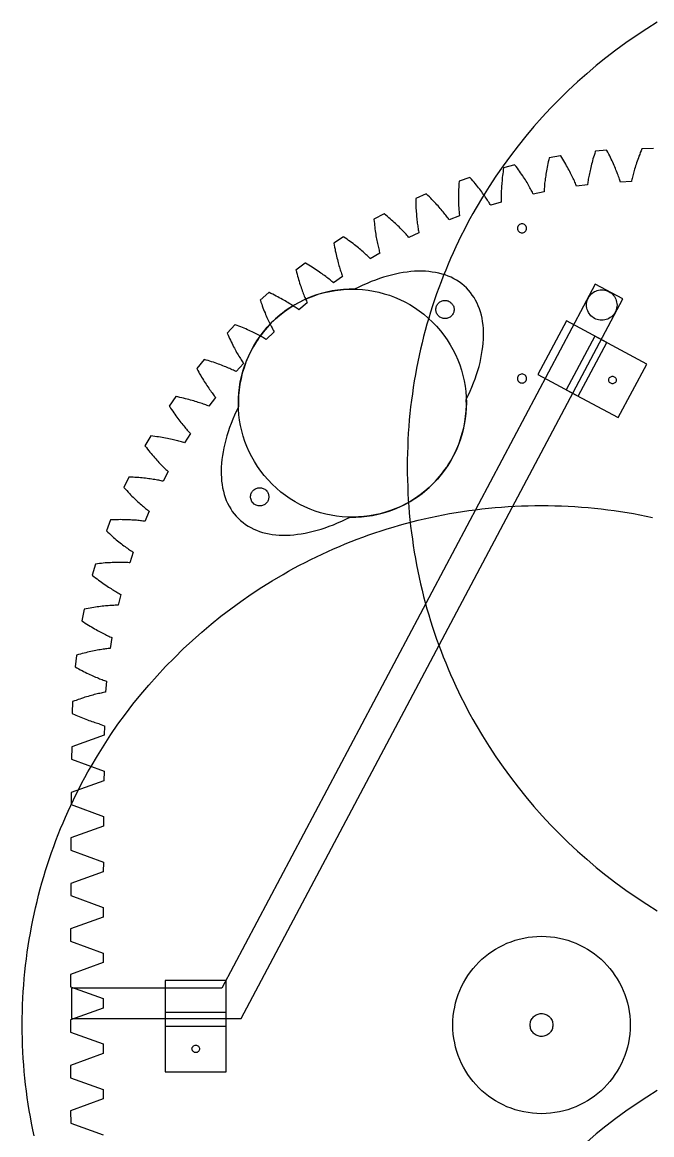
# Model space of a CAD drawing. Extents: x -0.5 to 13.6, y -1.6 to 19.1.
# Drawn here: x -0.45 to 5.76, y 7.43 to 18.4 of the extents above; entities that cross this region are included whole.
import ezdxf

# ---------------------------------------------------------------- set-up
doc = ezdxf.new("R2010")
doc.units = 0
doc.layers.add('Default Layer', color=1, linetype='CONTINUOUS')

msp = doc.modelspace()

# ---------------------------------------------------------------- linework, layer by layer
at = {"layer": 'Default Layer'}
for points in [[(5.817, 18.403), (5.713, 18.338), (5.61, 18.27), (5.508, 18.199), (5.409, 18.127), (5.311, 18.052), (5.215, 17.975), (5.121, 17.895), (5.029, 17.814), (4.939, 17.73), (4.851, 17.644), (4.765, 17.556), (4.681, 17.466), (4.6, 17.374), (4.52, 17.28), (4.443, 17.184), (4.368, 17.086), (4.295, 16.987), (4.225, 16.885), (4.157, 16.782), (4.092, 16.677), (4.029, 16.571), (3.998, 16.517), (3.969, 16.463), (3.939, 16.408), (3.911, 16.353), (3.883, 16.298), (3.855, 16.242), (3.829, 16.186), (3.803, 16.129), (3.777, 16.072), (3.753, 16.015), (3.729, 15.957), (3.705, 15.899), (3.683, 15.841), (3.661, 15.782), (3.64, 15.723), (3.619, 15.664), (3.599, 15.604), (3.58, 15.544), (3.562, 15.484), (3.544, 15.423), (3.527, 15.362), (3.511, 15.301), (3.496, 15.239), (3.481, 15.177), (3.467, 15.115), (3.454, 15.053), (3.442, 14.99), (3.43, 14.927), (3.419, 14.864), (3.409, 14.8), (3.4, 14.737), (3.391, 14.673), (3.383, 14.608), (3.376, 14.544), (3.37, 14.479), (3.365, 14.414), (3.36, 14.349), (3.357, 14.284), (3.354, 14.218), (3.352, 14.152), (3.35, 14.086), (3.35, 14.02), (3.35, 14.02), (3.35, 13.954), (3.352, 13.888), (3.354, 13.822), (3.357, 13.756), (3.36, 13.691), (3.365, 13.626), (3.37, 13.561), (3.376, 13.496), (3.383, 13.432), (3.391, 13.367), (3.4, 13.303), (3.409, 13.24), (3.419, 13.176), (3.43, 13.113), (3.442, 13.05), (3.454, 12.987), (3.467, 12.925), (3.481, 12.863), (3.496, 12.801), (3.511, 12.739), (3.527, 12.678), (3.544, 12.617), (3.562, 12.556), (3.58, 12.496), (3.599, 12.436), (3.619, 12.376), (3.64, 12.317), (3.661, 12.258), (3.683, 12.199), (3.705, 12.141), (3.729, 12.083), (3.753, 12.025), (3.777, 11.968), (3.803, 11.911), (3.829, 11.854), (3.855, 11.798), (3.883, 11.742), (3.911, 11.687), (3.939, 11.632), (3.969, 11.577), (3.998, 11.523), (4.029, 11.469), (4.092, 11.363), (4.157, 11.258), (4.225, 11.155), (4.295, 11.053), (4.368, 10.954), (4.443, 10.856), (4.52, 10.76), (4.6, 10.666), (4.681, 10.574), (4.765, 10.484), (4.851, 10.396), (4.939, 10.31), (5.029, 10.226), (5.121, 10.145), (5.215, 10.065), (5.311, 9.988), (5.409, 9.913), (5.508, 9.841), (5.61, 9.77), (5.713, 9.702), (5.817, 9.637)], [(5.78, 17.156), (5.666, 17.155), (5.665, 17.153), (5.658, 17.135), (5.65, 17.117), (5.644, 17.099), (5.637, 17.082), (5.631, 17.065), (5.625, 17.048), (5.619, 17.032), (5.613, 17.016), (5.608, 17), (5.603, 16.985), (5.598, 16.97), (5.594, 16.955), (5.59, 16.941), (5.586, 16.927), (5.582, 16.913), (5.578, 16.9), (5.575, 16.887), (5.572, 16.874), (5.569, 16.862), (5.566, 16.85), (5.564, 16.839), (5.562, 16.831), (5.453, 16.826), (5.451, 16.834), (5.448, 16.845), (5.444, 16.856), (5.44, 16.868), (5.435, 16.881), (5.431, 16.893), (5.426, 16.906), (5.421, 16.919), (5.416, 16.933), (5.41, 16.947), (5.405, 16.961), (5.399, 16.976), (5.392, 16.99), (5.386, 17.006), (5.379, 17.021), (5.371, 17.037), (5.364, 17.053), (5.356, 17.069), (5.348, 17.086), (5.339, 17.103), (5.331, 17.12), (5.321, 17.137), (5.32, 17.14), (5.207, 17.13), (5.206, 17.127), (5.2, 17.109), (5.194, 17.09), (5.189, 17.072), (5.183, 17.054), (5.179, 17.037), (5.174, 17.02), (5.169, 17.003), (5.165, 16.987), (5.161, 16.971), (5.158, 16.955), (5.154, 16.939), (5.151, 16.924), (5.148, 16.91), (5.145, 16.896), (5.142, 16.882), (5.14, 16.868), (5.137, 16.855), (5.135, 16.842), (5.133, 16.83), (5.132, 16.818), (5.13, 16.806), (5.129, 16.798), (5.021, 16.785), (5.018, 16.792), (5.014, 16.803), (5.009, 16.814), (5.004, 16.826), (4.999, 16.837), (4.993, 16.85), (4.988, 16.862), (4.982, 16.875), (4.975, 16.888), (4.969, 16.901), (4.962, 16.915), (4.954, 16.929), (4.947, 16.943), (4.939, 16.958), (4.931, 16.973), (4.922, 16.988), (4.914, 17.003), (4.905, 17.019), (4.895, 17.035), (4.885, 17.051), (4.875, 17.068), (4.864, 17.084), (4.863, 17.086), (4.751, 17.067), (4.75, 17.065), (4.746, 17.046), (4.741, 17.027), (4.737, 17.008), (4.734, 16.99), (4.73, 16.973), (4.727, 16.955), (4.724, 16.938), (4.721, 16.921), (4.718, 16.905), (4.716, 16.889), (4.714, 16.873), (4.712, 16.858), (4.71, 16.843), (4.708, 16.829), (4.706, 16.815), (4.705, 16.801), (4.704, 16.788), (4.703, 16.775), (4.702, 16.762), (4.701, 16.75), (4.7, 16.739), (4.7, 16.731), (4.594, 16.708), (4.59, 16.715), (4.585, 16.726), (4.579, 16.737), (4.573, 16.748), (4.567, 16.759), (4.561, 16.771), (4.554, 16.783), (4.547, 16.795), (4.54, 16.808), (4.532, 16.821), (4.524, 16.834), (4.516, 16.847), (4.507, 16.861), (4.498, 16.875), (4.489, 16.889), (4.479, 16.903), (4.469, 16.918), (4.458, 16.933), (4.448, 16.948), (4.437, 16.963), (4.425, 16.979), (4.413, 16.994), (4.412, 16.996), (4.301, 16.968), (4.301, 16.966), (4.298, 16.947), (4.295, 16.927), (4.293, 16.909), (4.291, 16.89), (4.288, 16.872), (4.287, 16.855), (4.285, 16.837), (4.283, 16.82), (4.282, 16.804), (4.281, 16.788), (4.28, 16.772), (4.279, 16.757), (4.278, 16.742), (4.278, 16.727), (4.277, 16.713), (4.277, 16.699), (4.277, 16.686), (4.277, 16.673), (4.277, 16.661), (4.277, 16.648), (4.278, 16.637), (4.278, 16.629), (4.174, 16.598), (4.169, 16.605), (4.163, 16.615), (4.157, 16.625), (4.15, 16.636), (4.143, 16.647), (4.136, 16.658), (4.128, 16.669), (4.12, 16.681), (4.112, 16.693), (4.103, 16.705), (4.094, 16.717), (4.085, 16.73), (4.075, 16.743), (4.065, 16.756), (4.054, 16.769), (4.044, 16.783), (4.032, 16.797), (4.021, 16.811), (4.009, 16.825), (3.997, 16.839), (3.984, 16.854), (3.971, 16.869), (3.969, 16.87), (3.861, 16.834), (3.861, 16.831), (3.86, 16.812), (3.859, 16.792), (3.858, 16.773), (3.857, 16.755), (3.856, 16.737), (3.856, 16.719), (3.855, 16.702), (3.855, 16.685), (3.855, 16.668), (3.855, 16.652), (3.856, 16.636), (3.856, 16.621), (3.857, 16.606), (3.857, 16.592), (3.858, 16.577), (3.859, 16.564), (3.86, 16.55), (3.861, 16.537), (3.862, 16.525), (3.863, 16.513), (3.864, 16.501), (3.865, 16.493), (3.764, 16.454), (3.759, 16.461), (3.752, 16.47), (3.745, 16.48), (3.737, 16.49), (3.729, 16.5), (3.721, 16.511), (3.713, 16.521), (3.704, 16.532), (3.694, 16.544), (3.685, 16.555), (3.675, 16.567), (3.664, 16.579), (3.654, 16.591), (3.643, 16.603), (3.631, 16.615), (3.619, 16.628), (3.607, 16.641), (3.594, 16.654), (3.581, 16.667), (3.568, 16.68), (3.554, 16.694), (3.54, 16.708), (3.538, 16.709), (3.434, 16.664), (3.434, 16.662), (3.434, 16.642), (3.434, 16.623), (3.435, 16.604), (3.435, 16.585), (3.436, 16.567), (3.437, 16.549), (3.438, 16.532), (3.44, 16.515), (3.441, 16.499), (3.442, 16.482), (3.444, 16.467), (3.446, 16.452), (3.447, 16.437), (3.449, 16.422), (3.451, 16.408), (3.453, 16.395), (3.455, 16.381), (3.457, 16.369), (3.459, 16.356), (3.461, 16.344), (3.463, 16.333), (3.465, 16.325), (3.367, 16.278), (3.362, 16.284), (3.354, 16.293), (3.346, 16.302), (3.338, 16.311), (3.329, 16.321), (3.32, 16.331), (3.311, 16.341), (3.301, 16.351), (3.291, 16.361), (3.28, 16.372), (3.269, 16.383), (3.258, 16.394), (3.246, 16.405), (3.234, 16.416), (3.222, 16.428), (3.209, 16.439), (3.196, 16.451), (3.182, 16.463), (3.168, 16.475), (3.154, 16.488), (3.139, 16.5), (3.123, 16.512), (3.122, 16.514), (3.021, 16.46), (3.021, 16.458), (3.023, 16.438), (3.025, 16.419), (3.027, 16.4), (3.029, 16.382), (3.031, 16.364), (3.034, 16.346), (3.036, 16.329), (3.039, 16.312), (3.041, 16.296), (3.044, 16.28), (3.047, 16.265), (3.05, 16.25), (3.053, 16.235), (3.056, 16.221), (3.059, 16.207), (3.062, 16.193), (3.065, 16.18), (3.068, 16.168), (3.071, 16.156), (3.074, 16.144), (3.077, 16.133), (3.079, 16.125), (2.985, 16.07), (2.98, 16.076), (2.972, 16.084), (2.963, 16.092), (2.954, 16.101), (2.944, 16.11), (2.934, 16.119), (2.924, 16.128), (2.914, 16.138), (2.903, 16.147), (2.891, 16.157), (2.88, 16.167), (2.868, 16.177), (2.855, 16.187), (2.842, 16.197), (2.829, 16.208), (2.815, 16.219), (2.801, 16.229), (2.786, 16.24), (2.771, 16.251), (2.756, 16.262), (2.74, 16.273), (2.724, 16.284), (2.722, 16.286), (2.626, 16.224), (2.626, 16.222), (2.63, 16.203), (2.633, 16.184), (2.637, 16.165), (2.64, 16.147), (2.644, 16.129), (2.648, 16.112), (2.652, 16.095), (2.656, 16.078), (2.66, 16.062), (2.664, 16.047), (2.668, 16.031), (2.672, 16.017), (2.676, 16.002), (2.68, 15.988), (2.684, 15.975), (2.688, 15.962), (2.692, 15.949), (2.696, 15.936), (2.7, 15.925), (2.704, 15.913), (2.708, 15.902), (2.711, 15.895), (2.622, 15.832), (2.616, 15.838), (2.607, 15.845), (2.598, 15.853), (2.588, 15.861), (2.578, 15.869), (2.567, 15.877), (2.556, 15.885), (2.545, 15.894), (2.533, 15.903), (2.521, 15.911), (2.509, 15.92), (2.496, 15.929), (2.483, 15.939), (2.469, 15.948), (2.455, 15.957), (2.44, 15.967), (2.425, 15.976), (2.41, 15.986), (2.394, 15.995), (2.378, 16.005), (2.361, 16.015), (2.344, 16.025), (2.342, 16.026), (2.251, 15.957), (2.252, 15.955), (2.257, 15.936), (2.262, 15.917), (2.267, 15.899), (2.272, 15.881), (2.277, 15.864), (2.282, 15.847), (2.287, 15.83), (2.293, 15.814), (2.298, 15.798), (2.303, 15.783), (2.308, 15.768), (2.314, 15.754), (2.319, 15.74), (2.324, 15.726), (2.329, 15.713), (2.334, 15.7), (2.339, 15.688), (2.345, 15.676), (2.35, 15.664), (2.355, 15.653), (2.359, 15.643), (2.363, 15.635), (2.279, 15.566), (2.272, 15.571), (2.263, 15.578), (2.253, 15.585), (2.243, 15.592), (2.232, 15.599), (2.221, 15.606), (2.209, 15.614), (2.197, 15.621), (2.185, 15.629), (2.172, 15.637), (2.159, 15.645), (2.145, 15.653), (2.131, 15.661), (2.117, 15.669), (2.102, 15.677), (2.087, 15.685), (2.071, 15.694), (2.055, 15.702), (2.038, 15.71), (2.022, 15.719), (2.004, 15.727), (1.986, 15.736), (1.984, 15.737), (1.899, 15.661), (1.9, 15.658), (1.906, 15.64), (1.913, 15.622), (1.919, 15.604), (1.926, 15.586), (1.932, 15.57), (1.939, 15.553), (1.946, 15.537), (1.952, 15.521), (1.959, 15.506), (1.965, 15.491), (1.971, 15.477), (1.978, 15.463), (1.984, 15.449), (1.99, 15.436), (1.997, 15.424), (2.003, 15.411), (2.009, 15.399), (2.015, 15.388), (2.021, 15.377), (2.027, 15.366), (2.032, 15.356), (2.036, 15.349), (1.958, 15.273), (1.951, 15.277), (1.941, 15.283), (1.931, 15.29), (1.92, 15.296), (1.909, 15.302), (1.897, 15.309), (1.885, 15.315), (1.872, 15.322), (1.859, 15.328), (1.846, 15.335), (1.832, 15.342), (1.818, 15.349), (1.804, 15.356), (1.788, 15.363), (1.773, 15.37), (1.757, 15.377), (1.741, 15.384), (1.724, 15.391), (1.707, 15.398), (1.689, 15.405), (1.671, 15.412), (1.653, 15.419), (1.651, 15.42), (1.572, 15.337), (1.573, 15.335), (1.581, 15.317), (1.589, 15.299), (1.597, 15.282), (1.605, 15.265), (1.613, 15.249), (1.621, 15.233), (1.628, 15.217), (1.636, 15.202), (1.644, 15.188), (1.651, 15.173), (1.659, 15.16), (1.666, 15.146), (1.674, 15.133), (1.681, 15.121), (1.688, 15.108), (1.696, 15.097), (1.703, 15.085), (1.709, 15.074), (1.716, 15.064), (1.723, 15.054), (1.729, 15.044), (1.734, 15.037), (1.662, 14.956), (1.655, 14.959), (1.645, 14.964), (1.634, 14.97), (1.622, 14.975), (1.61, 14.98), (1.598, 14.986), (1.586, 14.991), (1.573, 14.997), (1.559, 15.002), (1.545, 15.008), (1.531, 15.014), (1.516, 15.019), (1.501, 15.025), (1.486, 15.031), (1.47, 15.037), (1.454, 15.042), (1.437, 15.048), (1.419, 15.054), (1.402, 15.059), (1.384, 15.065), (1.365, 15.07), (1.346, 15.076), (1.344, 15.077), (1.272, 14.988), (1.273, 14.986), (1.283, 14.968), (1.292, 14.951), (1.301, 14.935), (1.311, 14.919), (1.32, 14.903), (1.329, 14.888), (1.338, 14.873), (1.347, 14.859), (1.356, 14.845), (1.364, 14.831), (1.373, 14.818), (1.382, 14.805), (1.39, 14.793), (1.398, 14.781), (1.407, 14.769), (1.415, 14.758), (1.423, 14.748), (1.43, 14.737), (1.438, 14.727), (1.445, 14.718), (1.453, 14.708), (1.458, 14.702), (1.393, 14.615), (1.385, 14.618), (1.374, 14.622), (1.363, 14.627), (1.351, 14.631), (1.339, 14.635), (1.327, 14.64), (1.314, 14.644), (1.3, 14.649), (1.286, 14.653), (1.272, 14.658), (1.257, 14.662), (1.242, 14.667), (1.227, 14.671), (1.211, 14.676), (1.195, 14.68), (1.178, 14.685), (1.161, 14.689), (1.143, 14.693), (1.125, 14.697), (1.106, 14.702), (1.087, 14.706), (1.068, 14.71), (1.066, 14.71), (1.001, 14.616), (1.003, 14.614), (1.013, 14.597), (1.024, 14.581), (1.035, 14.565), (1.045, 14.55), (1.056, 14.535), (1.066, 14.521), (1.076, 14.507), (1.086, 14.493), (1.096, 14.48), (1.106, 14.467), (1.116, 14.455), (1.125, 14.443), (1.135, 14.431), (1.144, 14.42), (1.153, 14.409), (1.162, 14.398), (1.171, 14.388), (1.179, 14.379), (1.187, 14.369), (1.196, 14.36), (1.204, 14.352), (1.209, 14.346), (1.151, 14.254), (1.144, 14.256), (1.133, 14.26), (1.121, 14.263), (1.109, 14.267), (1.096, 14.27), (1.084, 14.273), (1.07, 14.277), (1.057, 14.28), (1.042, 14.284), (1.028, 14.287), (1.013, 14.29), (0.997, 14.294), (0.982, 14.297), (0.965, 14.3), (0.949, 14.303), (0.932, 14.306), (0.914, 14.309), (0.896, 14.312), (0.878, 14.314), (0.859, 14.317), (0.84, 14.32), (0.82, 14.322), (0.818, 14.322), (0.761, 14.223), (0.763, 14.221), (0.775, 14.206), (0.787, 14.19), (0.799, 14.176), (0.81, 14.161), (0.822, 14.147), (0.833, 14.134), (0.845, 14.121), (0.856, 14.108), (0.867, 14.095), (0.878, 14.083), (0.888, 14.072), (0.899, 14.061), (0.909, 14.05), (0.919, 14.039), (0.929, 14.029), (0.939, 14.019), (0.948, 14.01), (0.958, 14.001), (0.967, 13.992), (0.976, 13.984), (0.984, 13.976), (0.99, 13.971), (0.94, 13.874), (0.932, 13.876), (0.921, 13.879), (0.909, 13.881), (0.897, 13.884), (0.884, 13.886), (0.871, 13.888), (0.857, 13.891), (0.843, 13.893), (0.829, 13.895), (0.814, 13.898), (0.799, 13.9), (0.783, 13.902), (0.767, 13.904), (0.751, 13.905), (0.734, 13.907), (0.717, 13.909), (0.699, 13.91), (0.681, 13.912), (0.662, 13.913), (0.644, 13.914), (0.624, 13.915), (0.605, 13.916), (0.602, 13.916), (0.554, 13.813), (0.555, 13.811), (0.569, 13.796), (0.582, 13.782), (0.595, 13.768), (0.608, 13.755), (0.62, 13.742), (0.633, 13.729), (0.645, 13.717), (0.657, 13.705), (0.669, 13.694), (0.681, 13.682), (0.692, 13.672), (0.704, 13.661), (0.715, 13.651), (0.726, 13.642), (0.736, 13.633), (0.747, 13.624), (0.757, 13.615), (0.767, 13.607), (0.777, 13.599), (0.787, 13.592), (0.796, 13.584), (0.802, 13.58), (0.76, 13.479), (0.752, 13.48), (0.741, 13.482), (0.728, 13.483), (0.716, 13.485), (0.703, 13.486), (0.69, 13.488), (0.676, 13.489), (0.662, 13.49), (0.648, 13.491), (0.633, 13.492), (0.617, 13.493), (0.602, 13.494), (0.585, 13.494), (0.569, 13.495), (0.552, 13.495), (0.535, 13.495), (0.517, 13.496), (0.499, 13.495), (0.48, 13.495), (0.461, 13.495), (0.442, 13.494), (0.422, 13.493), (0.42, 13.493), (0.38, 13.386), (0.382, 13.385), (0.396, 13.371), (0.41, 13.358), (0.424, 13.345), (0.438, 13.333), (0.452, 13.321), (0.465, 13.31), (0.478, 13.298), (0.491, 13.288), (0.504, 13.277), (0.517, 13.267), (0.529, 13.257), (0.541, 13.248), (0.553, 13.239), (0.565, 13.23), (0.576, 13.222), (0.588, 13.214), (0.598, 13.206), (0.609, 13.199), (0.62, 13.192), (0.63, 13.185), (0.639, 13.178), (0.646, 13.174), (0.612, 13.071), (0.604, 13.071), (0.593, 13.072), (0.58, 13.073), (0.568, 13.073), (0.555, 13.073), (0.542, 13.074), (0.528, 13.074), (0.514, 13.074), (0.499, 13.074), (0.484, 13.073), (0.469, 13.073), (0.453, 13.073), (0.437, 13.072), (0.42, 13.071), (0.404, 13.07), (0.386, 13.069), (0.369, 13.068), (0.35, 13.066), (0.332, 13.064), (0.313, 13.062), (0.294, 13.06), (0.274, 13.058), (0.272, 13.057), (0.241, 12.948), (0.243, 12.946), (0.258, 12.934), (0.273, 12.922), (0.288, 12.911), (0.303, 12.899), (0.318, 12.889), (0.332, 12.878), (0.346, 12.868), (0.36, 12.858), (0.374, 12.849), (0.387, 12.84), (0.4, 12.831), (0.413, 12.823), (0.426, 12.815), (0.438, 12.807), (0.45, 12.799), (0.462, 12.792), (0.473, 12.786), (0.484, 12.779), (0.495, 12.773), (0.506, 12.767), (0.516, 12.761), (0.523, 12.758), (0.498, 12.652), (0.49, 12.652), (0.478, 12.651), (0.466, 12.651), (0.453, 12.65), (0.441, 12.65), (0.427, 12.649), (0.413, 12.648), (0.399, 12.647), (0.385, 12.646), (0.37, 12.644), (0.355, 12.643), (0.339, 12.641), (0.323, 12.639), (0.307, 12.637), (0.29, 12.634), (0.273, 12.632), (0.255, 12.629), (0.237, 12.626), (0.219, 12.623), (0.2, 12.619), (0.181, 12.616), (0.162, 12.612), (0.16, 12.611), (0.138, 12.499), (0.139, 12.498), (0.156, 12.487), (0.172, 12.476), (0.188, 12.466), (0.204, 12.456), (0.219, 12.446), (0.234, 12.437), (0.249, 12.428), (0.264, 12.42), (0.278, 12.411), (0.292, 12.403), (0.306, 12.396), (0.319, 12.389), (0.332, 12.382), (0.345, 12.375), (0.358, 12.368), (0.37, 12.362), (0.382, 12.356), (0.394, 12.351), (0.405, 12.346), (0.416, 12.34), (0.427, 12.336), (0.434, 12.333), (0.417, 12.225), (0.41, 12.224), (0.398, 12.223), (0.386, 12.222), (0.373, 12.22), (0.361, 12.218), (0.347, 12.217), (0.334, 12.214), (0.32, 12.212), (0.305, 12.21), (0.291, 12.207), (0.276, 12.204), (0.26, 12.201), (0.244, 12.198), (0.228, 12.195), (0.212, 12.191), (0.195, 12.187), (0.177, 12.183), (0.16, 12.178), (0.142, 12.174), (0.124, 12.169), (0.105, 12.164), (0.086, 12.158), (0.084, 12.157), (0.071, 12.044), (0.073, 12.043), (0.09, 12.033), (0.107, 12.024), (0.123, 12.015), (0.14, 12.006), (0.156, 11.998), (0.172, 11.99), (0.187, 11.982), (0.203, 11.975), (0.218, 11.968), (0.232, 11.961), (0.247, 11.954), (0.261, 11.948), (0.274, 11.942), (0.288, 11.937), (0.301, 11.931), (0.314, 11.926), (0.326, 11.921), (0.338, 11.917), (0.35, 11.912), (0.361, 11.908), (0.372, 11.904), (0.38, 11.902), (0.372, 11.793), (0.364, 11.792), (0.352, 11.79), (0.34, 11.787), (0.328, 11.785), (0.316, 11.782), (0.302, 11.779), (0.289, 11.776), (0.275, 11.773), (0.261, 11.769), (0.247, 11.765), (0.232, 11.761), (0.217, 11.757), (0.201, 11.752), (0.185, 11.748), (0.169, 11.743), (0.153, 11.737), (0.136, 11.732), (0.119, 11.726), (0.101, 11.72), (0.083, 11.713), (0.065, 11.707), (0.047, 11.7), (0.045, 11.699), (0.041, 11.591), (0.041, 11.585), (0.041, 11.585), (0.041, 11.584), (0.041, 11.582), (0.073, 11.57), (0.078, 11.568), (0.096, 11.56), (0.113, 11.553), (0.129, 11.546), (0.146, 11.539), (0.162, 11.533), (0.178, 11.526), (0.193, 11.521), (0.208, 11.515), (0.223, 11.51), (0.238, 11.505), (0.252, 11.5), (0.266, 11.495), (0.279, 11.491), (0.292, 11.487), (0.305, 11.483), (0.31, 11.482), (0.36, 11.463), (0.361, 11.463), (0.36, 11.368), (0.038, 11.254), (0.036, 11.133), (0.357, 11.014), (0.356, 10.919), (0.034, 10.805), (0.033, 10.684), (0.353, 10.566), (0.353, 10.471), (0.031, 10.356), (0.03, 10.235), (0.351, 10.117), (0.35, 10.022), (0.028, 9.907), (0.028, 9.786), (0.349, 9.669), (0.349, 9.574), (0.027, 9.458), (0.026, 9.337), (0.348, 9.22), (0.347, 9.125), (0.026, 9.009), (0.026, 8.888), (0.347, 8.772), (0.347, 8.677), (0.026, 8.56), (0.026, 8.439), (0.347, 8.323), (0.347, 8.228), (0.026, 8.111), (0.026, 7.99), (0.348, 7.875), (0.348, 7.78), (0.027, 7.662), (0.028, 7.541), (0.35, 7.426)], [(-0.333, 7.415), (-0.346, 7.477), (-0.358, 7.54), (-0.37, 7.603), (-0.381, 7.666), (-0.391, 7.73), (-0.4, 7.793), (-0.409, 7.857), (-0.417, 7.922), (-0.424, 7.986), (-0.43, 8.051), (-0.435, 8.116), (-0.44, 8.181), (-0.443, 8.246), (-0.446, 8.312), (-0.448, 8.378), (-0.45, 8.444), (-0.45, 8.51), (-0.45, 8.51), (-0.45, 8.576), (-0.448, 8.642), (-0.446, 8.708), (-0.443, 8.774), (-0.44, 8.839), (-0.435, 8.904), (-0.43, 8.969), (-0.424, 9.034), (-0.417, 9.098), (-0.409, 9.163), (-0.4, 9.227), (-0.391, 9.29), (-0.381, 9.354), (-0.37, 9.417), (-0.358, 9.48), (-0.346, 9.543), (-0.333, 9.605), (-0.319, 9.667), (-0.304, 9.729), (-0.289, 9.791), (-0.273, 9.852), (-0.256, 9.913), (-0.238, 9.974), (-0.22, 10.034), (-0.201, 10.094), (-0.181, 10.154), (-0.16, 10.213), (-0.139, 10.272), (-0.117, 10.331), (-0.095, 10.389), (-0.071, 10.447), (-0.047, 10.505), (-0.023, 10.562), (0.003, 10.619), (0.029, 10.676), (0.055, 10.732), (0.083, 10.788), (0.111, 10.843), (0.139, 10.898), (0.168, 10.953), (0.198, 11.007), (0.229, 11.061), (0.292, 11.167), (0.357, 11.272), (0.425, 11.375), (0.495, 11.477), (0.568, 11.576), (0.643, 11.674), (0.72, 11.77), (0.8, 11.864), (0.881, 11.956), (0.965, 12.046), (1.051, 12.134), (1.139, 12.22), (1.229, 12.304), (1.321, 12.385), (1.415, 12.465), (1.511, 12.542), (1.609, 12.617), (1.708, 12.689), (1.809, 12.76), (1.913, 12.828), (2.017, 12.893), (2.124, 12.956), (2.178, 12.987), (2.232, 13.016), (2.287, 13.046), (2.342, 13.074), (2.397, 13.102), (2.453, 13.13), (2.509, 13.156), (2.566, 13.182), (2.623, 13.208), (2.68, 13.232), (2.738, 13.256), (2.796, 13.28), (2.854, 13.302), (2.913, 13.324), (2.972, 13.345), (3.031, 13.366), (3.091, 13.386), (3.151, 13.405), (3.211, 13.423), (3.272, 13.441), (3.333, 13.457), (3.394, 13.474), (3.456, 13.489), (3.517, 13.504), (3.58, 13.518), (3.642, 13.531), (3.705, 13.543), (3.768, 13.555), (3.831, 13.566), (3.894, 13.576), (3.958, 13.585), (4.022, 13.594), (4.086, 13.602), (4.151, 13.609), (4.216, 13.615), (4.281, 13.62), (4.346, 13.625), (4.411, 13.628), (4.477, 13.631), (4.543, 13.633), (4.609, 13.635), (4.675, 13.635), (4.741, 13.635), (4.807, 13.633), (4.873, 13.631), (4.939, 13.628), (5.004, 13.625), (5.069, 13.62), (5.134, 13.615), (5.199, 13.609), (5.263, 13.602), (5.328, 13.594), (5.392, 13.585), (5.455, 13.576), (5.519, 13.566), (5.582, 13.555), (5.645, 13.543), (5.708, 13.531), (5.77, 13.518)], [(5.817, 7.863), (5.713, 7.798), (5.61, 7.73), (5.508, 7.659), (5.409, 7.587), (5.311, 7.512), (5.215, 7.435), (5.121, 7.355)]]:
    msp.add_lwpolyline(points, dxfattribs=at)
for points in [[(4.438, 16.37), (4.439, 16.361), (4.442, 16.352), (4.446, 16.345), (4.451, 16.338), (4.458, 16.333), (4.466, 16.329), (4.474, 16.326), (4.483, 16.325), (4.492, 16.326), (4.501, 16.329), (4.508, 16.333), (4.515, 16.338), (4.52, 16.345), (4.524, 16.352), (4.527, 16.361), (4.528, 16.37), (4.527, 16.379), (4.524, 16.388), (4.52, 16.395), (4.515, 16.402), (4.508, 16.407), (4.501, 16.411), (4.492, 16.414), (4.483, 16.415), (4.474, 16.414), (4.466, 16.411), (4.458, 16.407), (4.451, 16.402), (4.446, 16.395), (4.442, 16.388), (4.439, 16.379), (4.438, 16.37)], [(2.785, 13.52), (2.841, 13.52), (2.897, 13.523), (2.952, 13.529), (3.008, 13.538), (3.062, 13.549), (3.117, 13.563), (3.17, 13.58), (3.223, 13.599), (3.276, 13.621), (3.327, 13.646), (3.377, 13.674), (3.426, 13.705), (3.45, 13.721), (3.474, 13.738), (3.497, 13.755), (3.52, 13.774), (3.542, 13.793), (3.565, 13.812), (3.586, 13.833), (3.608, 13.854), (3.629, 13.876), (3.649, 13.898), (3.668, 13.92), (3.687, 13.943), (3.705, 13.966), (3.722, 13.989), (3.739, 14.013), (3.755, 14.038), (3.785, 14.087), (3.812, 14.137), (3.837, 14.189), (3.858, 14.241), (3.877, 14.294), (3.893, 14.348), (3.907, 14.403), (3.917, 14.458), (3.925, 14.513), (3.93, 14.569), (3.933, 14.624), (3.932, 14.68), (3.952, 14.722), (3.971, 14.763), (3.988, 14.804), (4.005, 14.845), (4.02, 14.886), (4.034, 14.927), (4.046, 14.967), (4.058, 15.007), (4.068, 15.047), (4.077, 15.086), (4.084, 15.125), (4.09, 15.163), (4.095, 15.201), (4.099, 15.238), (4.102, 15.275), (4.103, 15.311), (4.102, 15.346), (4.101, 15.381), (4.098, 15.415), (4.093, 15.449), (4.088, 15.482), (4.081, 15.514), (4.072, 15.545), (4.062, 15.575), (4.051, 15.604), (4.039, 15.633), (4.025, 15.66), (4.009, 15.687), (3.992, 15.712), (3.974, 15.737), (3.954, 15.76), (3.933, 15.783), (3.91, 15.804), (3.887, 15.823), (3.862, 15.841), (3.836, 15.858), (3.81, 15.873), (3.782, 15.887), (3.753, 15.899), (3.724, 15.91), (3.693, 15.919), (3.662, 15.927), (3.63, 15.934), (3.597, 15.939), (3.564, 15.943), (3.53, 15.946), (3.495, 15.947), (3.459, 15.947), (3.423, 15.946), (3.386, 15.943), (3.349, 15.939), (3.311, 15.933), (3.273, 15.927), (3.235, 15.919), (3.195, 15.909), (3.156, 15.899), (3.116, 15.887), (3.076, 15.874), (3.036, 15.86), (2.995, 15.844), (2.954, 15.827), (2.913, 15.809), (2.872, 15.79), (2.83, 15.77), (2.775, 15.769), (2.719, 15.766), (2.663, 15.761), (2.608, 15.752), (2.553, 15.741), (2.499, 15.727), (2.445, 15.71), (2.392, 15.691), (2.34, 15.668), (2.289, 15.643), (2.239, 15.616), (2.19, 15.585), (2.166, 15.569), (2.142, 15.552), (2.119, 15.534), (2.096, 15.516), (2.073, 15.497), (2.051, 15.477), (2.029, 15.457), (2.008, 15.436), (1.987, 15.414), (1.967, 15.392), (1.948, 15.37), (1.929, 15.347), (1.911, 15.324), (1.893, 15.3), (1.877, 15.276), (1.861, 15.252), (1.831, 15.203), (1.804, 15.152), (1.779, 15.101), (1.757, 15.049), (1.739, 14.995), (1.722, 14.942), (1.709, 14.887), (1.698, 14.832), (1.691, 14.777), (1.685, 14.721), (1.683, 14.666), (1.683, 14.61), (1.664, 14.568), (1.645, 14.527), (1.627, 14.486), (1.611, 14.444), (1.596, 14.404), (1.582, 14.363), (1.569, 14.323), (1.558, 14.283), (1.548, 14.243), (1.539, 14.204), (1.532, 14.165), (1.525, 14.127), (1.52, 14.089), (1.517, 14.052), (1.514, 14.015), (1.513, 13.979), (1.513, 13.943), (1.515, 13.908), (1.518, 13.874), (1.522, 13.841), (1.528, 13.808), (1.535, 13.776), (1.543, 13.745), (1.553, 13.715), (1.564, 13.685), (1.577, 13.657), (1.591, 13.629), (1.607, 13.603), (1.623, 13.577), (1.642, 13.553), (1.662, 13.53), (1.683, 13.507), (1.705, 13.486), (1.729, 13.467), (1.754, 13.449), (1.779, 13.432), (1.806, 13.417), (1.834, 13.403), (1.862, 13.391), (1.892, 13.38), (1.922, 13.37), (1.954, 13.362), (1.986, 13.356), (2.018, 13.35), (2.052, 13.346), (2.086, 13.344), (2.121, 13.343), (2.156, 13.343), (2.193, 13.344), (2.229, 13.347), (2.267, 13.351), (2.304, 13.357), (2.343, 13.363), (2.381, 13.371), (2.42, 13.381), (2.46, 13.391), (2.5, 13.403), (2.54, 13.416), (2.58, 13.43), (2.621, 13.446), (2.662, 13.463), (2.703, 13.481), (2.744, 13.5), (2.785, 13.52)], [(1.71, 8.574), (1.71, 8.574), (1.71, 8.574), (1.71, 8.574), (1.71, 8.574), (5.477, 15.674), (5.205, 15.819), (1.519, 8.874), (0.036, 8.874), (0.036, 8.574), (1.71, 8.574)], [(2.017, 13.845), (1.977, 13.887), (1.939, 13.93), (1.904, 13.975), (1.872, 14.021), (1.842, 14.068), (1.815, 14.116), (1.79, 14.165), (1.768, 14.216), (1.748, 14.267), (1.731, 14.319), (1.717, 14.371), (1.705, 14.424), (1.695, 14.477), (1.689, 14.531), (1.684, 14.585), (1.683, 14.639), (1.684, 14.693), (1.687, 14.746), (1.694, 14.8), (1.702, 14.854), (1.714, 14.907), (1.727, 14.959), (1.744, 15.011), (1.763, 15.062), (1.785, 15.113), (1.809, 15.162), (1.835, 15.211), (1.865, 15.259), (1.897, 15.305), (1.931, 15.35), (1.968, 15.394), (2.008, 15.436), (2.05, 15.476), (2.093, 15.514), (2.138, 15.549), (2.184, 15.581), (2.231, 15.611), (2.279, 15.638), (2.328, 15.663), (2.379, 15.685), (2.43, 15.705), (2.482, 15.722), (2.534, 15.736), (2.587, 15.748), (2.64, 15.757), (2.694, 15.764), (2.748, 15.768), (2.802, 15.77), (2.856, 15.769), (2.909, 15.765), (2.963, 15.759), (3.017, 15.75), (3.07, 15.739), (3.122, 15.725), (3.174, 15.709), (3.225, 15.69), (3.276, 15.668), (3.325, 15.644), (3.374, 15.617), (3.422, 15.588), (3.468, 15.556), (3.513, 15.522), (3.557, 15.485), (3.599, 15.445), (3.639, 15.403), (3.677, 15.36), (3.712, 15.315), (3.744, 15.269), (3.774, 15.222), (3.801, 15.174), (3.826, 15.124), (3.848, 15.074), (3.868, 15.023), (3.885, 14.971), (3.899, 14.919), (3.911, 14.866), (3.92, 14.813), (3.927, 14.759), (3.931, 14.705), (3.933, 14.651), (3.932, 14.597), (3.928, 14.543), (3.922, 14.49), (3.913, 14.436), (3.902, 14.383), (3.888, 14.331), (3.872, 14.279), (3.853, 14.227), (3.831, 14.177), (3.807, 14.127), (3.78, 14.079), (3.751, 14.031), (3.719, 13.985), (3.685, 13.94), (3.647, 13.896), (3.608, 13.854), (3.566, 13.814), (3.523, 13.776), (3.478, 13.741), (3.432, 13.709), (3.385, 13.679), (3.337, 13.652), (3.287, 13.627), (3.237, 13.605), (3.186, 13.585), (3.134, 13.568), (3.082, 13.554), (3.029, 13.542), (2.976, 13.532), (2.922, 13.526), (2.868, 13.522), (2.814, 13.52), (2.76, 13.521), (2.706, 13.524), (2.653, 13.531), (2.599, 13.539), (2.546, 13.551), (2.494, 13.564), (2.442, 13.581), (2.39, 13.6), (2.34, 13.622), (2.29, 13.646), (2.242, 13.672), (2.194, 13.702), (2.148, 13.734), (2.103, 13.768), (2.059, 13.805), (2.017, 13.845)], [(5.12, 15.613), (5.12, 15.628), (5.123, 15.643), (5.126, 15.658), (5.131, 15.671), (5.138, 15.684), (5.145, 15.697), (5.154, 15.708), (5.163, 15.719), (5.174, 15.729), (5.186, 15.737), (5.198, 15.745), (5.211, 15.751), (5.225, 15.756), (5.239, 15.76), (5.254, 15.762), (5.269, 15.763), (5.285, 15.762), (5.3, 15.76), (5.314, 15.756), (5.328, 15.751), (5.341, 15.745), (5.353, 15.737), (5.365, 15.729), (5.376, 15.719), (5.385, 15.708), (5.394, 15.697), (5.401, 15.684), (5.408, 15.671), (5.413, 15.658), (5.416, 15.643), (5.419, 15.628), (5.42, 15.613), (5.419, 15.598), (5.416, 15.583), (5.413, 15.568), (5.408, 15.555), (5.401, 15.541), (5.394, 15.529), (5.385, 15.517), (5.376, 15.507), (5.365, 15.497), (5.353, 15.489), (5.341, 15.481), (5.328, 15.475), (5.314, 15.47), (5.3, 15.466), (5.285, 15.464), (5.269, 15.463), (5.254, 15.464), (5.239, 15.466), (5.225, 15.47), (5.211, 15.475), (5.198, 15.481), (5.186, 15.489), (5.174, 15.497), (5.163, 15.507), (5.154, 15.517), (5.145, 15.529), (5.138, 15.541), (5.131, 15.555), (5.126, 15.568), (5.123, 15.583), (5.12, 15.598), (5.12, 15.613)], [(3.659, 15.505), (3.652, 15.512), (3.647, 15.519), (3.642, 15.527), (3.639, 15.535), (3.636, 15.543), (3.634, 15.552), (3.632, 15.56), (3.632, 15.569), (3.632, 15.577), (3.634, 15.586), (3.636, 15.594), (3.638, 15.603), (3.642, 15.611), (3.647, 15.618), (3.652, 15.626), (3.658, 15.633), (3.665, 15.639), (3.672, 15.644), (3.68, 15.649), (3.688, 15.652), (3.696, 15.655), (3.704, 15.658), (3.713, 15.659), (3.721, 15.659), (3.73, 15.659), (3.739, 15.658), (3.747, 15.656), (3.755, 15.653), (3.763, 15.649), (3.771, 15.645), (3.778, 15.639), (3.785, 15.633), (3.791, 15.626), (3.797, 15.619), (3.801, 15.612), (3.805, 15.604), (3.808, 15.595), (3.81, 15.587), (3.812, 15.578), (3.812, 15.57), (3.812, 15.561), (3.81, 15.553), (3.808, 15.544), (3.806, 15.536), (3.802, 15.528), (3.797, 15.52), (3.792, 15.513), (3.786, 15.506), (3.779, 15.5), (3.772, 15.494), (3.764, 15.49), (3.756, 15.486), (3.748, 15.483), (3.74, 15.481), (3.731, 15.48), (3.722, 15.479), (3.714, 15.48), (3.705, 15.481), (3.697, 15.483), (3.689, 15.486), (3.681, 15.489), (3.673, 15.494), (3.666, 15.499), (3.659, 15.505)], [(5.036, 14.714), (5.319, 15.243), (4.922, 15.456), (4.639, 14.927), (5.036, 14.714)], [(5.432, 14.502), (5.715, 15.031), (5.2, 15.307), (4.917, 14.778), (5.432, 14.502)], [(4.438, 14.888), (4.439, 14.879), (4.442, 14.87), (4.446, 14.863), (4.451, 14.856), (4.458, 14.851), (4.466, 14.847), (4.474, 14.844), (4.483, 14.843), (4.492, 14.844), (4.501, 14.847), (4.508, 14.851), (4.515, 14.856), (4.52, 14.863), (4.524, 14.87), (4.527, 14.879), (4.528, 14.888), (4.527, 14.897), (4.524, 14.906), (4.52, 14.913), (4.515, 14.92), (4.508, 14.925), (4.501, 14.929), (4.492, 14.932), (4.483, 14.933), (4.474, 14.932), (4.466, 14.929), (4.458, 14.925), (4.451, 14.92), (4.446, 14.913), (4.442, 14.906), (4.439, 14.897), (4.438, 14.888)], [(5.358, 14.841), (5.352, 14.845), (5.347, 14.85), (5.343, 14.856), (5.34, 14.863), (5.339, 14.869), (5.339, 14.877), (5.34, 14.884), (5.343, 14.891), (5.347, 14.897), (5.353, 14.902), (5.358, 14.906), (5.365, 14.908), (5.372, 14.91), (5.379, 14.91), (5.386, 14.909), (5.393, 14.906), (5.399, 14.902), (5.404, 14.896), (5.408, 14.89), (5.411, 14.884), (5.412, 14.877), (5.412, 14.87), (5.411, 14.863), (5.408, 14.856), (5.404, 14.85), (5.399, 14.845), (5.393, 14.841), (5.386, 14.838), (5.379, 14.837), (5.372, 14.837), (5.365, 14.838), (5.358, 14.841)], [(1.831, 13.657), (1.824, 13.663), (1.819, 13.671), (1.814, 13.678), (1.811, 13.686), (1.808, 13.694), (1.806, 13.703), (1.804, 13.711), (1.804, 13.72), (1.804, 13.729), (1.805, 13.737), (1.807, 13.746), (1.81, 13.754), (1.814, 13.762), (1.818, 13.77), (1.824, 13.777), (1.83, 13.784), (1.837, 13.79), (1.844, 13.795), (1.852, 13.8), (1.859, 13.804), (1.868, 13.807), (1.876, 13.809), (1.885, 13.81), (1.893, 13.811), (1.902, 13.81), (1.911, 13.809), (1.919, 13.807), (1.927, 13.804), (1.935, 13.8), (1.943, 13.796), (1.95, 13.791), (1.957, 13.785), (1.963, 13.778), (1.969, 13.77), (1.973, 13.763), (1.977, 13.755), (1.98, 13.747), (1.982, 13.738), (1.983, 13.73), (1.984, 13.721), (1.983, 13.712), (1.982, 13.704), (1.98, 13.695), (1.977, 13.687), (1.974, 13.679), (1.969, 13.671), (1.964, 13.664), (1.958, 13.657), (1.951, 13.651), (1.944, 13.646), (1.936, 13.641), (1.928, 13.637), (1.92, 13.634), (1.911, 13.632), (1.903, 13.631), (1.894, 13.631), (1.886, 13.631), (1.877, 13.632), (1.869, 13.634), (1.86, 13.637), (1.852, 13.641), (1.845, 13.645), (1.837, 13.65), (1.831, 13.657)], [(3.8, 8.51), (3.801, 8.555), (3.804, 8.599), (3.81, 8.643), (3.818, 8.686), (3.827, 8.729), (3.839, 8.77), (3.853, 8.811), (3.869, 8.851), (3.886, 8.889), (3.906, 8.927), (3.927, 8.964), (3.949, 8.999), (3.974, 9.034), (4, 9.067), (4.027, 9.098), (4.056, 9.129), (4.087, 9.158), (4.118, 9.185), (4.151, 9.211), (4.186, 9.236), (4.221, 9.258), (4.258, 9.279), (4.296, 9.299), (4.334, 9.316), (4.374, 9.332), (4.415, 9.346), (4.456, 9.357), (4.499, 9.367), (4.542, 9.375), (4.585, 9.38), (4.63, 9.384), (4.675, 9.385), (4.72, 9.384), (4.764, 9.38), (4.808, 9.375), (4.851, 9.367), (4.894, 9.357), (4.935, 9.346), (4.976, 9.332), (5.015, 9.316), (5.054, 9.299), (5.092, 9.279), (5.129, 9.258), (5.164, 9.236), (5.198, 9.211), (5.231, 9.185), (5.263, 9.158), (5.294, 9.129), (5.323, 9.098), (5.35, 9.067), (5.376, 9.034), (5.4, 8.999), (5.423, 8.964), (5.444, 8.927), (5.464, 8.889), (5.481, 8.851), (5.497, 8.811), (5.511, 8.77), (5.522, 8.729), (5.532, 8.686), (5.54, 8.643), (5.545, 8.599), (5.549, 8.555), (5.55, 8.51), (5.549, 8.465), (5.545, 8.421), (5.54, 8.377), (5.532, 8.334), (5.522, 8.291), (5.511, 8.25), (5.497, 8.209), (5.481, 8.169), (5.464, 8.131), (5.444, 8.093), (5.423, 8.056), (5.4, 8.021), (5.376, 7.986), (5.35, 7.953), (5.323, 7.922), (5.294, 7.891), (5.263, 7.862), (5.231, 7.835), (5.198, 7.809), (5.164, 7.784), (5.129, 7.762), (5.092, 7.741), (5.054, 7.721), (5.015, 7.704), (4.976, 7.688), (4.935, 7.674), (4.894, 7.663), (4.851, 7.653), (4.808, 7.645), (4.764, 7.64), (4.72, 7.636), (4.675, 7.635), (4.63, 7.636), (4.585, 7.64), (4.542, 7.645), (4.499, 7.653), (4.456, 7.663), (4.415, 7.674), (4.374, 7.688), (4.334, 7.704), (4.296, 7.721), (4.258, 7.741), (4.221, 7.762), (4.186, 7.784), (4.151, 7.809), (4.118, 7.835), (4.087, 7.862), (4.056, 7.891), (4.027, 7.922), (4, 7.953), (3.974, 7.986), (3.949, 8.021), (3.927, 8.056), (3.906, 8.093), (3.886, 8.131), (3.869, 8.169), (3.853, 8.209), (3.839, 8.25), (3.827, 8.291), (3.818, 8.334), (3.81, 8.377), (3.804, 8.421), (3.801, 8.465), (3.8, 8.51)], [(0.962, 8.499), (1.562, 8.499), (1.562, 8.949), (0.962, 8.949), (0.962, 8.499)], [(0.962, 8.049), (1.562, 8.049), (1.562, 8.634), (0.962, 8.634), (0.962, 8.049)], [(4.562, 8.51), (4.563, 8.522), (4.565, 8.533), (4.567, 8.543), (4.571, 8.554), (4.576, 8.564), (4.582, 8.573), (4.588, 8.582), (4.595, 8.59), (4.603, 8.597), (4.612, 8.603), (4.621, 8.609), (4.631, 8.614), (4.641, 8.617), (4.652, 8.62), (4.663, 8.622), (4.675, 8.623), (4.686, 8.622), (4.698, 8.62), (4.708, 8.617), (4.719, 8.614), (4.729, 8.609), (4.738, 8.603), (4.746, 8.597), (4.754, 8.59), (4.762, 8.582), (4.768, 8.573), (4.774, 8.564), (4.779, 8.554), (4.782, 8.543), (4.785, 8.533), (4.787, 8.522), (4.787, 8.51), (4.787, 8.498), (4.785, 8.487), (4.782, 8.477), (4.779, 8.466), (4.774, 8.456), (4.768, 8.447), (4.762, 8.438), (4.754, 8.43), (4.746, 8.423), (4.738, 8.417), (4.729, 8.411), (4.719, 8.406), (4.708, 8.403), (4.698, 8.4), (4.686, 8.398), (4.675, 8.398), (4.663, 8.398), (4.652, 8.4), (4.641, 8.403), (4.631, 8.406), (4.621, 8.411), (4.612, 8.417), (4.603, 8.423), (4.595, 8.43), (4.588, 8.438), (4.582, 8.447), (4.576, 8.456), (4.571, 8.466), (4.567, 8.477), (4.565, 8.487), (4.563, 8.498), (4.562, 8.51)], [(1.225, 8.274), (1.226, 8.282), (1.228, 8.289), (1.232, 8.295), (1.236, 8.3), (1.242, 8.305), (1.248, 8.308), (1.255, 8.31), (1.262, 8.311), (1.27, 8.31), (1.276, 8.308), (1.283, 8.305), (1.288, 8.3), (1.293, 8.295), (1.296, 8.289), (1.298, 8.282), (1.299, 8.274), (1.298, 8.267), (1.296, 8.26), (1.293, 8.254), (1.288, 8.248), (1.283, 8.244), (1.276, 8.24), (1.27, 8.238), (1.262, 8.237), (1.255, 8.238), (1.248, 8.24), (1.242, 8.244), (1.236, 8.248), (1.232, 8.254), (1.228, 8.26), (1.226, 8.267), (1.225, 8.274)]]:
    msp.add_lwpolyline(points, close=True, dxfattribs=at)

doc.saveas('drawing.dxf')
